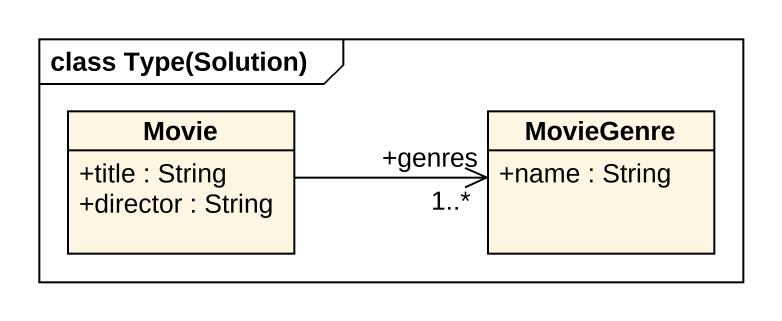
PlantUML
@startuml
mainframe class Type(Solution)
hide circle
hide empty members
skinparam classAttributeIconSize 0
class Movie {
  +title : String
  +director : String
}
class MovieGenre {
  +name : String
}
Movie -right-> "+genres\n1..*" MovieGenre
@enduml
